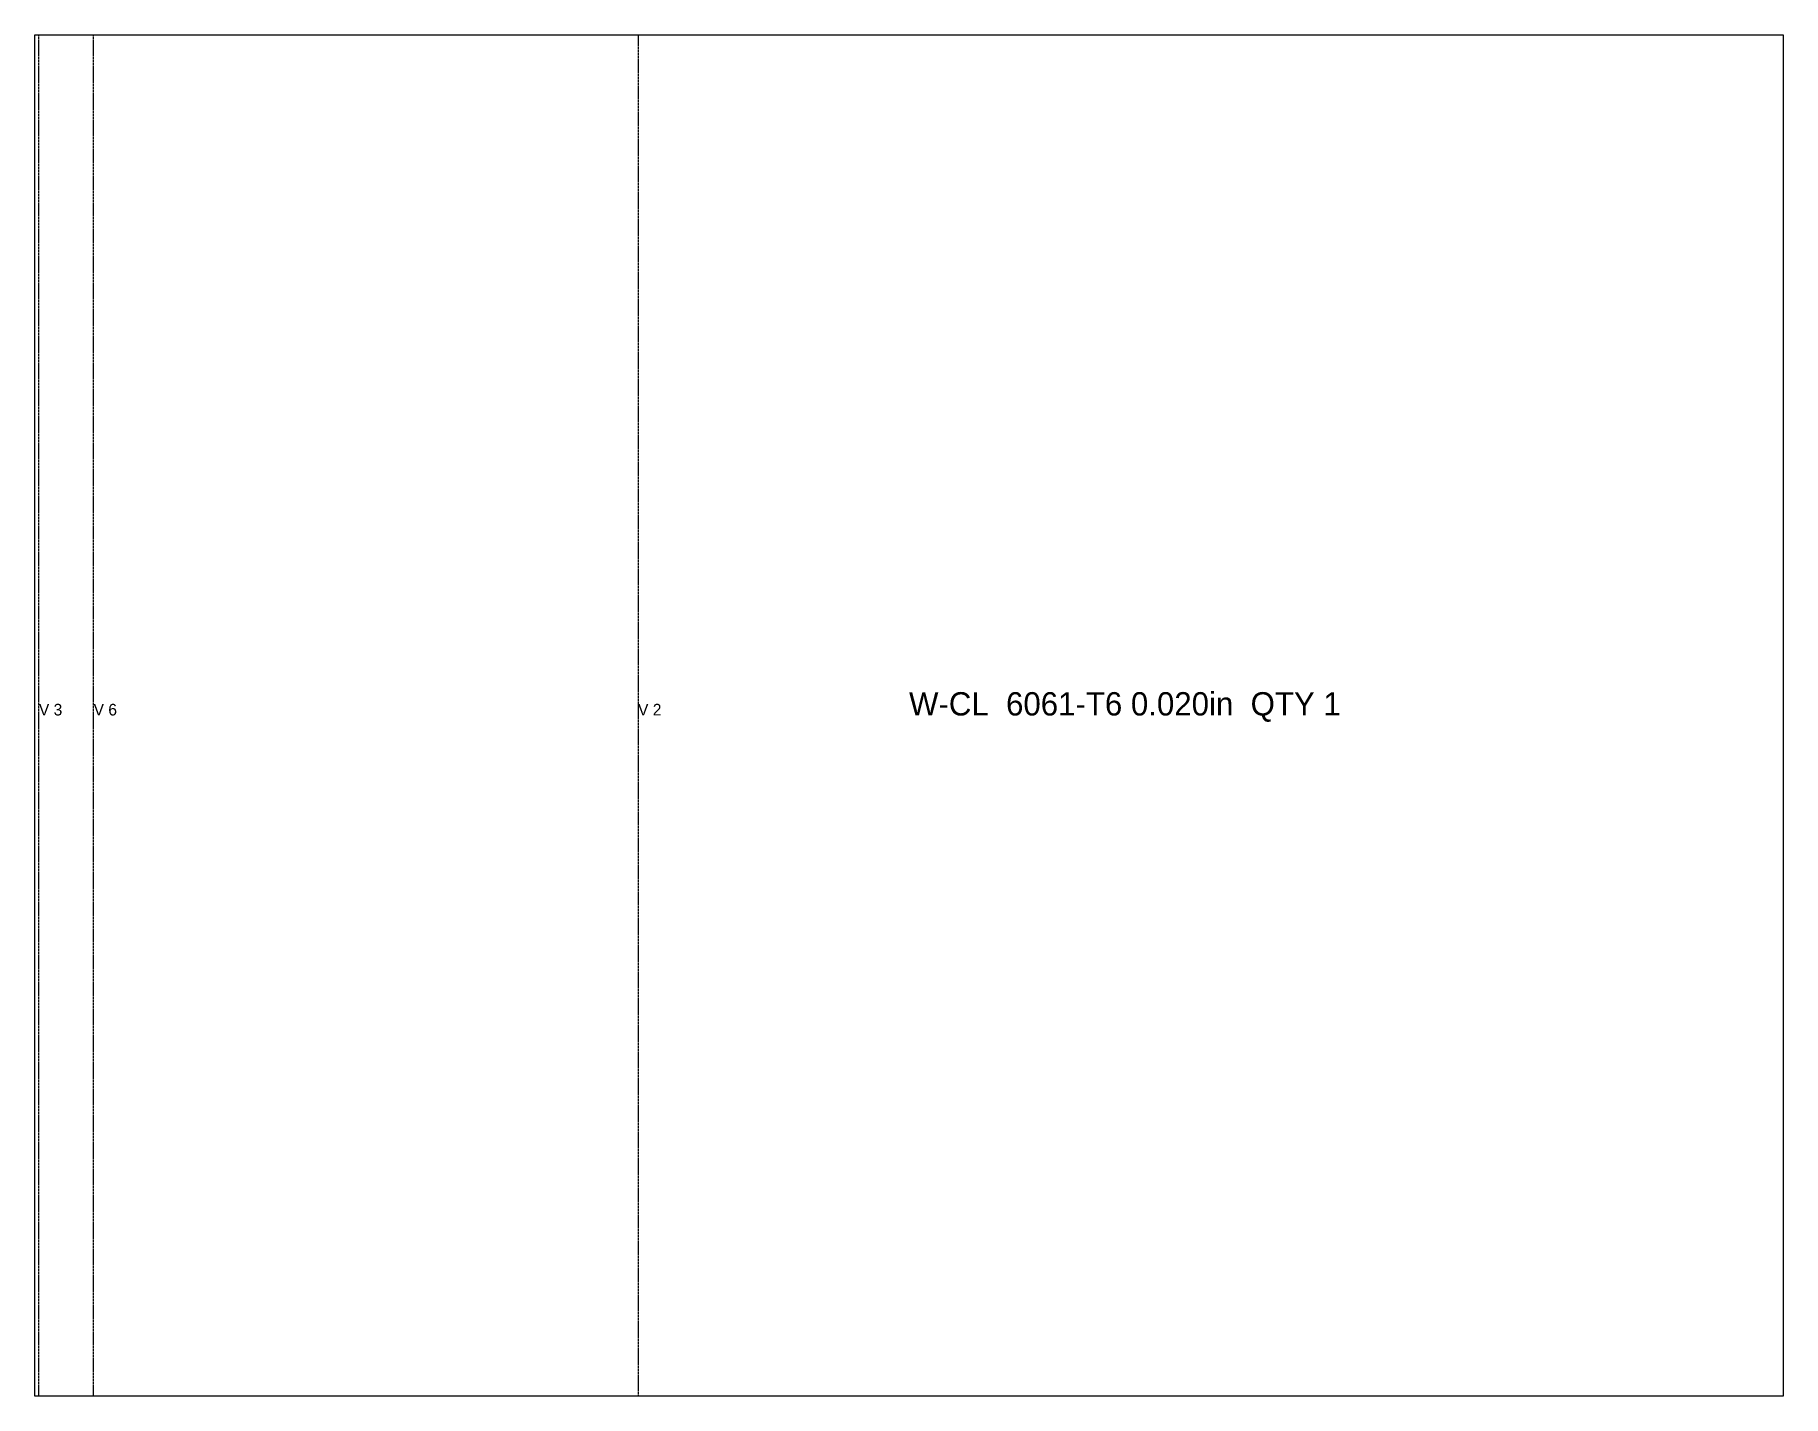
# Model space of a CAD drawing. Header units: millimetres. Extents: x -30 to 869, y 0 to 700.
import ezdxf

# ---------------------------------------------------------------- set-up
doc = ezdxf.new("R2010")
doc.units = ezdxf.units.MM
doc.linetypes.add('DASHED', pattern=[1.524, 1.27, -0.254])
for name, color, linetype in [('CUT', 7, 'CONTINUOUS'), ('ETCH', 8, 'CONTINUOUS'), ('VALLEY', 1, 'DASHED')]:
    doc.layers.add(name, color=color, linetype=linetype)

msp = doc.modelspace()

# ---------------------------------------------------------------- linework, layer by layer
at = {"layer": 'CUT'}
msp.add_lwpolyline([(868.95, 700), (868.95, 0), (-30.16, 0), (-30.16, 700), (868.95, 700)], close=True, dxfattribs=at)
at = {"layer": 'VALLEY'}
for p, q in [((-28.13, 0), (-28.13, 700)), ((0, 0), (0, 700)), ((280.02, 700), (280.02, 0))]:
    msp.add_line(p, q, dxfattribs=at)

# ---------------------------------------------------------------- texts
at = {"layer": 'ETCH'}
for s, height, p in [('W-CL  6061-T6 0.020in  QTY 1', 12, (419.4, 350)), ('V 3', 6, (-28.13, 350)), ('V 6', 6, (0, 350)), ('V 2', 6, (280.02, 350))]:
    msp.add_text(s, height=height, dxfattribs=at).set_placement(p)

doc.saveas('drawing.dxf')
